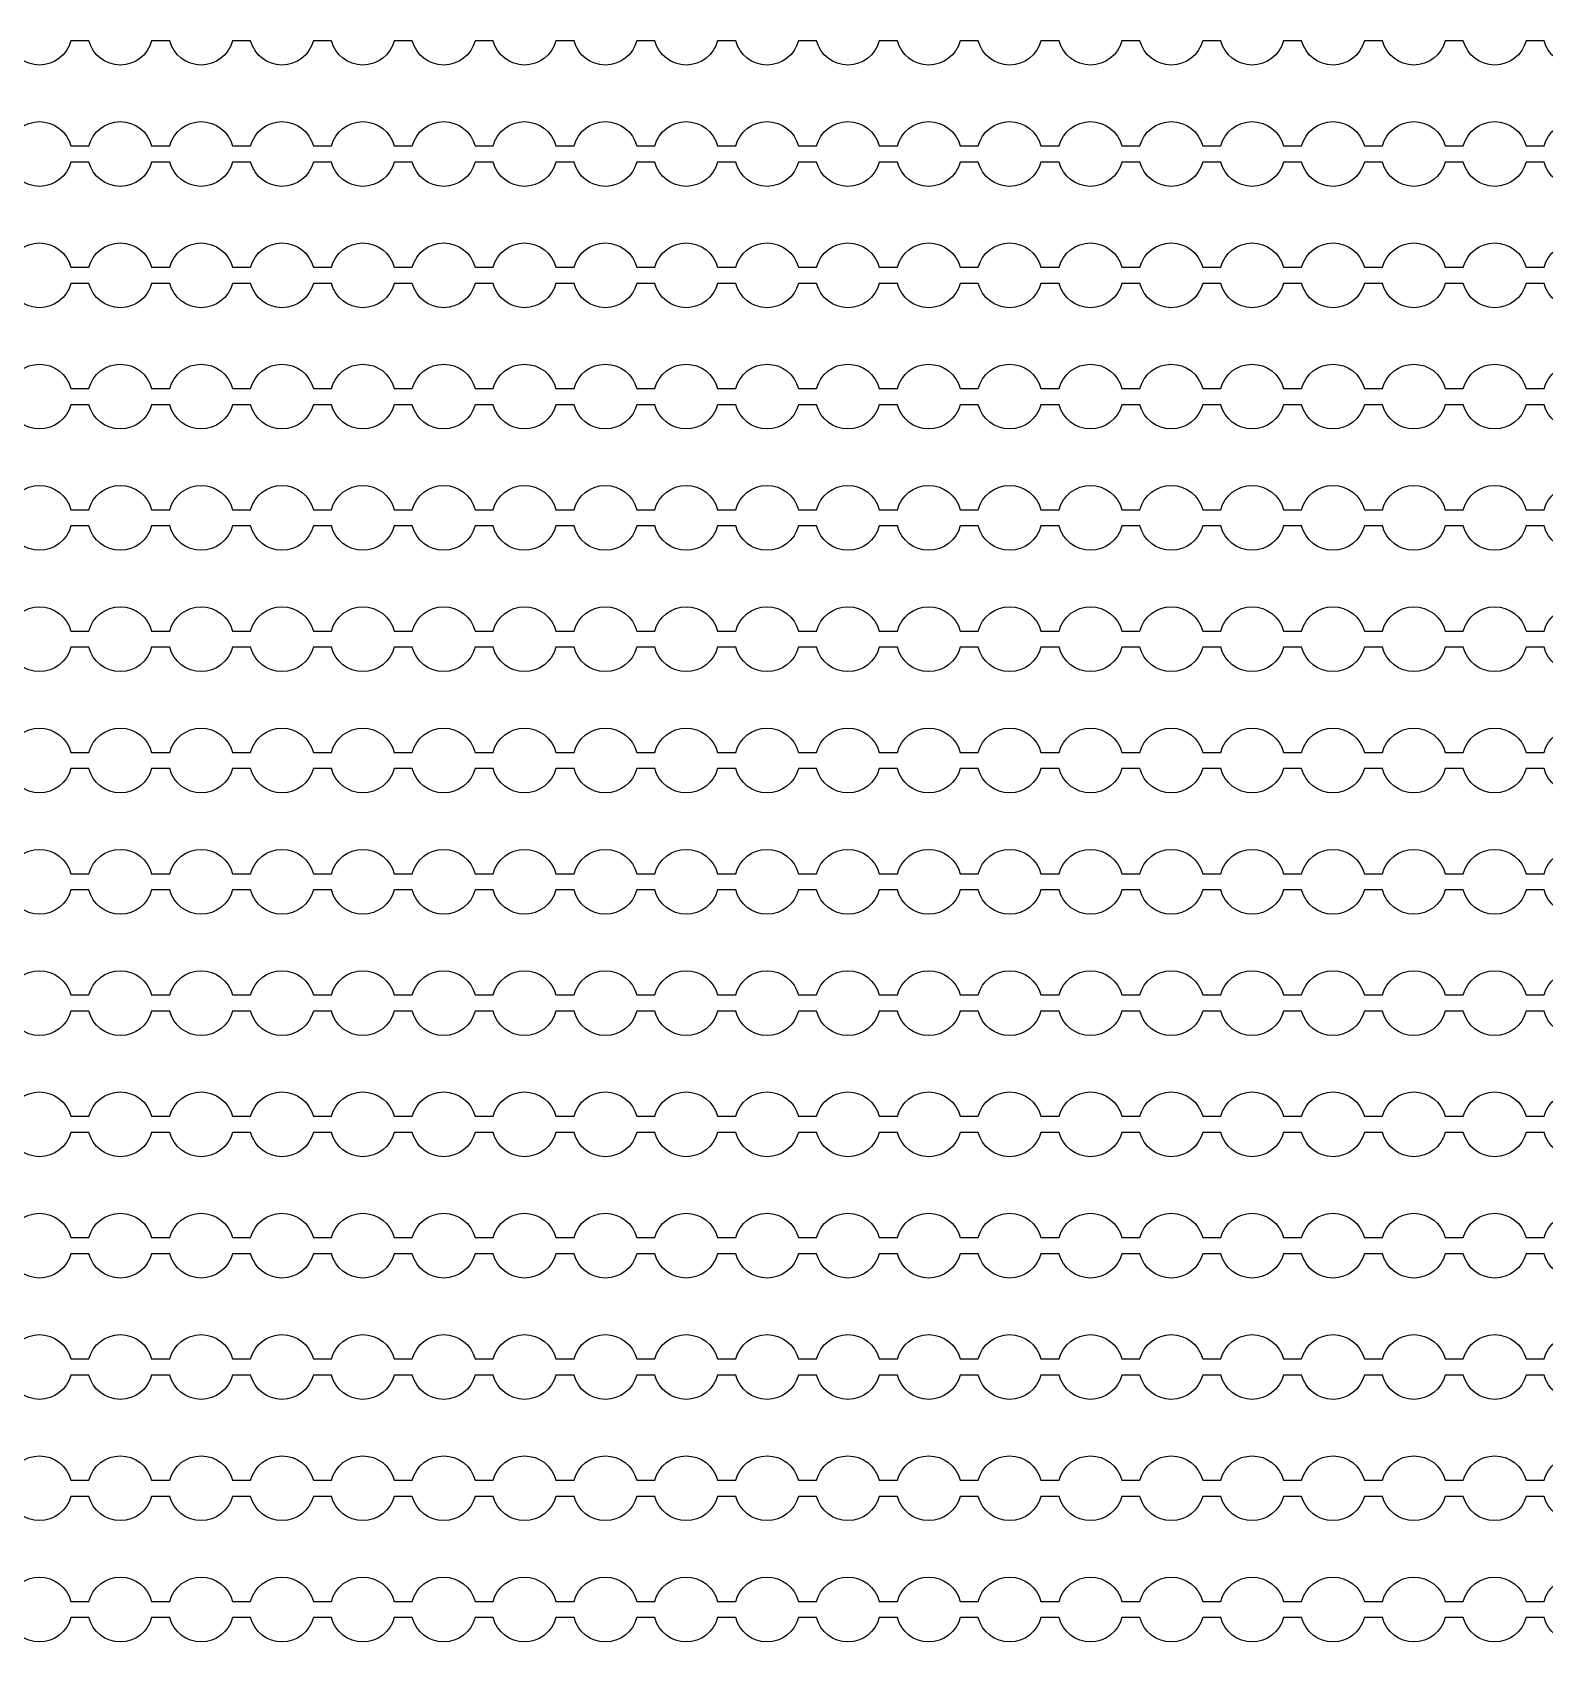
# Model space of a CAD drawing. Extents: x 4056 to 105656, y 4120 to 105720.
# Drawn here: x 64573 to 65508, y 48696 to 49709 of the extents above; entities that cross this region are included whole.
import ezdxf

# ---------------------------------------------------------------- set-up
doc = ezdxf.new("R2010")
doc.units = 13
doc.header["$MEASUREMENT"] = 0
doc.layers.add('Main Layer', color=7, linetype='Continuous', lineweight=0)

msp = doc.modelspace()

# ---------------------------------------------------------------- linework, layer by layer
for points in [[(65546.5, 49703.9, -0.774597), (65507.7, 49703.9), (65496.5, 49703.9, -0.774597), (65457.7, 49703.9), (65446.5, 49703.9, -0.774597), (65407.7, 49703.9), (65396.5, 49703.9, -0.774597), (65357.7, 49703.9), (65346.5, 49703.9, -0.774597), (65307.7, 49703.9), (65296.5, 49703.9, -0.774597), (65257.7, 49703.9), (65246.5, 49703.9, -0.774597), (65207.7, 49703.9), (65196.5, 49703.9, -0.774597), (65157.7, 49703.9), (65146.5, 49703.9, -0.774597), (65107.7, 49703.9), (65096.5, 49703.9, -0.774597), (65057.7, 49703.9), (65046.5, 49703.9, -0.774597), (65007.7, 49703.9), (64996.5, 49703.9, -0.774597), (64957.7, 49703.9), (64946.5, 49703.9, -0.774597), (64907.7, 49703.9), (64896.5, 49703.9, -0.774597), (64857.7, 49703.9), (64846.5, 49703.9, -0.774597), (64807.7, 49703.9), (64796.5, 49703.9, -0.774597), (64757.7, 49703.9), (64746.5, 49703.9, -0.774597), (64707.7, 49703.9), (64696.5, 49703.9, -0.774597), (64657.7, 49703.9), (64646.5, 49703.9, -0.774597), (64607.7, 49703.9), (64596.5, 49703.9, -0.774597), (64557.7, 49703.9)], [(64557.7, 49638.9, -0.774597), (64596.5, 49638.9), (64607.7, 49638.9, -0.774597), (64646.5, 49638.9), (64657.7, 49638.9, -0.774597), (64696.5, 49638.9), (64707.7, 49638.9, -0.774597), (64746.5, 49638.9), (64757.7, 49638.9, -0.774597), (64796.5, 49638.9), (64807.7, 49638.9, -0.774597), (64846.5, 49638.9), (64857.7, 49638.9, -0.774597), (64896.5, 49638.9), (64907.7, 49638.9, -0.774597), (64946.5, 49638.9), (64957.7, 49638.9, -0.774597), (64996.5, 49638.9), (65007.7, 49638.9, -0.774597), (65046.5, 49638.9), (65057.7, 49638.9, -0.774597), (65096.5, 49638.9), (65107.7, 49638.9, -0.774597), (65146.5, 49638.9), (65157.7, 49638.9, -0.774597), (65196.5, 49638.9), (65207.7, 49638.9, -0.774597), (65246.5, 49638.9), (65257.7, 49638.9, -0.774597), (65296.5, 49638.9), (65307.7, 49638.9, -0.774597), (65346.5, 49638.9), (65357.7, 49638.9, -0.774597), (65396.5, 49638.9), (65407.7, 49638.9, -0.774597), (65446.5, 49638.9), (65457.7, 49638.9, -0.774597), (65496.5, 49638.9), (65507.7, 49638.9, -0.774597), (65546.5, 49638.9)], [(65546.5, 49628.9, -0.774597), (65507.7, 49628.9), (65496.5, 49628.9, -0.774597), (65457.7, 49628.9), (65446.5, 49628.9, -0.774597), (65407.7, 49628.9), (65396.5, 49628.9, -0.774597), (65357.7, 49628.9), (65346.5, 49628.9, -0.774597), (65307.7, 49628.9), (65296.5, 49628.9, -0.774597), (65257.7, 49628.9), (65246.5, 49628.9, -0.774597), (65207.7, 49628.9), (65196.5, 49628.9, -0.774597), (65157.7, 49628.9), (65146.5, 49628.9, -0.774597), (65107.7, 49628.9), (65096.5, 49628.9, -0.774597), (65057.7, 49628.9), (65046.5, 49628.9, -0.774597), (65007.7, 49628.9), (64996.5, 49628.9, -0.774597), (64957.7, 49628.9), (64946.5, 49628.9, -0.774597), (64907.7, 49628.9), (64896.5, 49628.9, -0.774597), (64857.7, 49628.9), (64846.5, 49628.9, -0.774597), (64807.7, 49628.9), (64796.5, 49628.9, -0.774597), (64757.7, 49628.9), (64746.5, 49628.9, -0.774597), (64707.7, 49628.9), (64696.5, 49628.9, -0.774597), (64657.7, 49628.9), (64646.5, 49628.9, -0.774597), (64607.7, 49628.9), (64596.5, 49628.9, -0.774597), (64557.7, 49628.9)], [(64557.7, 49563.9, -0.774597), (64596.5, 49563.9), (64607.7, 49563.9, -0.774597), (64646.5, 49563.9), (64657.7, 49563.9, -0.774597), (64696.5, 49563.9), (64707.7, 49563.9, -0.774597), (64746.5, 49563.9), (64757.7, 49563.9, -0.774597), (64796.5, 49563.9), (64807.7, 49563.9, -0.774597), (64846.5, 49563.9), (64857.7, 49563.9, -0.774597), (64896.5, 49563.9), (64907.7, 49563.9, -0.774597), (64946.5, 49563.9), (64957.7, 49563.9, -0.774597), (64996.5, 49563.9), (65007.7, 49563.9, -0.774597), (65046.5, 49563.9), (65057.7, 49563.9, -0.774597), (65096.5, 49563.9), (65107.7, 49563.9, -0.774597), (65146.5, 49563.9), (65157.7, 49563.9, -0.774597), (65196.5, 49563.9), (65207.7, 49563.9, -0.774597), (65246.5, 49563.9), (65257.7, 49563.9, -0.774597), (65296.5, 49563.9), (65307.7, 49563.9, -0.774597), (65346.5, 49563.9), (65357.7, 49563.9, -0.774597), (65396.5, 49563.9), (65407.7, 49563.9, -0.774597), (65446.5, 49563.9), (65457.7, 49563.9, -0.774597), (65496.5, 49563.9), (65507.7, 49563.9, -0.774597), (65546.5, 49563.9)], [(65546.5, 49553.9, -0.774597), (65507.7, 49553.9), (65496.5, 49553.9, -0.774597), (65457.7, 49553.9), (65446.5, 49553.9, -0.774597), (65407.7, 49553.9), (65396.5, 49553.9, -0.774597), (65357.7, 49553.9), (65346.5, 49553.9, -0.774597), (65307.7, 49553.9), (65296.5, 49553.9, -0.774597), (65257.7, 49553.9), (65246.5, 49553.9, -0.774597), (65207.7, 49553.9), (65196.5, 49553.9, -0.774597), (65157.7, 49553.9), (65146.5, 49553.9, -0.774597), (65107.7, 49553.9), (65096.5, 49553.9, -0.774597), (65057.7, 49553.9), (65046.5, 49553.9, -0.774597), (65007.7, 49553.9), (64996.5, 49553.9, -0.774597), (64957.7, 49553.9), (64946.5, 49553.9, -0.774597), (64907.7, 49553.9), (64896.5, 49553.9, -0.774597), (64857.7, 49553.9), (64846.5, 49553.9, -0.774597), (64807.7, 49553.9), (64796.5, 49553.9, -0.774597), (64757.7, 49553.9), (64746.5, 49553.9, -0.774597), (64707.7, 49553.9), (64696.5, 49553.9, -0.774597), (64657.7, 49553.9), (64646.5, 49553.9, -0.774597), (64607.7, 49553.9), (64596.5, 49553.9, -0.774597), (64557.7, 49553.9)], [(64557.7, 49488.9, -0.774597), (64596.5, 49488.9), (64607.7, 49488.9, -0.774597), (64646.5, 49488.9), (64657.7, 49488.9, -0.774597), (64696.5, 49488.9), (64707.7, 49488.9, -0.774597), (64746.5, 49488.9), (64757.7, 49488.9, -0.774597), (64796.5, 49488.9), (64807.7, 49488.9, -0.774597), (64846.5, 49488.9), (64857.7, 49488.9, -0.774597), (64896.5, 49488.9), (64907.7, 49488.9, -0.774597), (64946.5, 49488.9), (64957.7, 49488.9, -0.774597), (64996.5, 49488.9), (65007.7, 49488.9, -0.774597), (65046.5, 49488.9), (65057.7, 49488.9, -0.774597), (65096.5, 49488.9), (65107.7, 49488.9, -0.774597), (65146.5, 49488.9), (65157.7, 49488.9, -0.774597), (65196.5, 49488.9), (65207.7, 49488.9, -0.774597), (65246.5, 49488.9), (65257.7, 49488.9, -0.774597), (65296.5, 49488.9), (65307.7, 49488.9, -0.774597), (65346.5, 49488.9), (65357.7, 49488.9, -0.774597), (65396.5, 49488.9), (65407.7, 49488.9, -0.774597), (65446.5, 49488.9), (65457.7, 49488.9, -0.774597), (65496.5, 49488.9), (65507.7, 49488.9, -0.774597), (65546.5, 49488.9)], [(65546.5, 49478.9, -0.774597), (65507.7, 49478.9), (65496.5, 49478.9, -0.774597), (65457.7, 49478.9), (65446.5, 49478.9, -0.774597), (65407.7, 49478.9), (65396.5, 49478.9, -0.774597), (65357.7, 49478.9), (65346.5, 49478.9, -0.774597), (65307.7, 49478.9), (65296.5, 49478.9, -0.774597), (65257.7, 49478.9), (65246.5, 49478.9, -0.774597), (65207.7, 49478.9), (65196.5, 49478.9, -0.774597), (65157.7, 49478.9), (65146.5, 49478.9, -0.774597), (65107.7, 49478.9), (65096.5, 49478.9, -0.774597), (65057.7, 49478.9), (65046.5, 49478.9, -0.774597), (65007.7, 49478.9), (64996.5, 49478.9, -0.774597), (64957.7, 49478.9), (64946.5, 49478.9, -0.774597), (64907.7, 49478.9), (64896.5, 49478.9, -0.774597), (64857.7, 49478.9), (64846.5, 49478.9, -0.774597), (64807.7, 49478.9), (64796.5, 49478.9, -0.774597), (64757.7, 49478.9), (64746.5, 49478.9, -0.774597), (64707.7, 49478.9), (64696.5, 49478.9, -0.774597), (64657.7, 49478.9), (64646.5, 49478.9, -0.774597), (64607.7, 49478.9), (64596.5, 49478.9, -0.774597), (64557.7, 49478.9)], [(64557.7, 49413.9, -0.774597), (64596.5, 49413.9), (64607.7, 49413.9, -0.774597), (64646.5, 49413.9), (64657.7, 49413.9, -0.774597), (64696.5, 49413.9), (64707.7, 49413.9, -0.774597), (64746.5, 49413.9), (64757.7, 49413.9, -0.774597), (64796.5, 49413.9), (64807.7, 49413.9, -0.774597), (64846.5, 49413.9), (64857.7, 49413.9, -0.774597), (64896.5, 49413.9), (64907.7, 49413.9, -0.774597), (64946.5, 49413.9), (64957.7, 49413.9, -0.774597), (64996.5, 49413.9), (65007.7, 49413.9, -0.774597), (65046.5, 49413.9), (65057.7, 49413.9, -0.774597), (65096.5, 49413.9), (65107.7, 49413.9, -0.774597), (65146.5, 49413.9), (65157.7, 49413.9, -0.774597), (65196.5, 49413.9), (65207.7, 49413.9, -0.774597), (65246.5, 49413.9), (65257.7, 49413.9, -0.774597), (65296.5, 49413.9), (65307.7, 49413.9, -0.774597), (65346.5, 49413.9), (65357.7, 49413.9, -0.774597), (65396.5, 49413.9), (65407.7, 49413.9, -0.774597), (65446.5, 49413.9), (65457.7, 49413.9, -0.774597), (65496.5, 49413.9), (65507.7, 49413.9, -0.774597), (65546.5, 49413.9)], [(65546.5, 49403.9, -0.774597), (65507.7, 49403.9), (65496.5, 49403.9, -0.774597), (65457.7, 49403.9), (65446.5, 49403.9, -0.774597), (65407.7, 49403.9), (65396.5, 49403.9, -0.774597), (65357.7, 49403.9), (65346.5, 49403.9, -0.774597), (65307.7, 49403.9), (65296.5, 49403.9, -0.774597), (65257.7, 49403.9), (65246.5, 49403.9, -0.774597), (65207.7, 49403.9), (65196.5, 49403.9, -0.774597), (65157.7, 49403.9), (65146.5, 49403.9, -0.774597), (65107.7, 49403.9), (65096.5, 49403.9, -0.774597), (65057.7, 49403.9), (65046.5, 49403.9, -0.774597), (65007.7, 49403.9), (64996.5, 49403.9, -0.774597), (64957.7, 49403.9), (64946.5, 49403.9, -0.774597), (64907.7, 49403.9), (64896.5, 49403.9, -0.774597), (64857.7, 49403.9), (64846.5, 49403.9, -0.774597), (64807.7, 49403.9), (64796.5, 49403.9, -0.774597), (64757.7, 49403.9), (64746.5, 49403.9, -0.774597), (64707.7, 49403.9), (64696.5, 49403.9, -0.774597), (64657.7, 49403.9), (64646.5, 49403.9, -0.774597), (64607.7, 49403.9), (64596.5, 49403.9, -0.774597), (64557.7, 49403.9)], [(64557.7, 49338.9, -0.774597), (64596.5, 49338.9), (64607.7, 49338.9, -0.774597), (64646.5, 49338.9), (64657.7, 49338.9, -0.774597), (64696.5, 49338.9), (64707.7, 49338.9, -0.774597), (64746.5, 49338.9), (64757.7, 49338.9, -0.774597), (64796.5, 49338.9), (64807.7, 49338.9, -0.774597), (64846.5, 49338.9), (64857.7, 49338.9, -0.774597), (64896.5, 49338.9), (64907.7, 49338.9, -0.774597), (64946.5, 49338.9), (64957.7, 49338.9, -0.774597), (64996.5, 49338.9), (65007.7, 49338.9, -0.774597), (65046.5, 49338.9), (65057.7, 49338.9, -0.774597), (65096.5, 49338.9), (65107.7, 49338.9, -0.774597), (65146.5, 49338.9), (65157.7, 49338.9, -0.774597), (65196.5, 49338.9), (65207.7, 49338.9, -0.774597), (65246.5, 49338.9), (65257.7, 49338.9, -0.774597), (65296.5, 49338.9), (65307.7, 49338.9, -0.774597), (65346.5, 49338.9), (65357.7, 49338.9, -0.774597), (65396.5, 49338.9), (65407.7, 49338.9, -0.774597), (65446.5, 49338.9), (65457.7, 49338.9, -0.774597), (65496.5, 49338.9), (65507.7, 49338.9, -0.774597), (65546.5, 49338.9)], [(65546.5, 49328.9, -0.774597), (65507.7, 49328.9), (65496.5, 49328.9, -0.774597), (65457.7, 49328.9), (65446.5, 49328.9, -0.774597), (65407.7, 49328.9), (65396.5, 49328.9, -0.774597), (65357.7, 49328.9), (65346.5, 49328.9, -0.774597), (65307.7, 49328.9), (65296.5, 49328.9, -0.774597), (65257.7, 49328.9), (65246.5, 49328.9, -0.774597), (65207.7, 49328.9), (65196.5, 49328.9, -0.774597), (65157.7, 49328.9), (65146.5, 49328.9, -0.774597), (65107.7, 49328.9), (65096.5, 49328.9, -0.774597), (65057.7, 49328.9), (65046.5, 49328.9, -0.774597), (65007.7, 49328.9), (64996.5, 49328.9, -0.774597), (64957.7, 49328.9), (64946.5, 49328.9, -0.774597), (64907.7, 49328.9), (64896.5, 49328.9, -0.774597), (64857.7, 49328.9), (64846.5, 49328.9, -0.774597), (64807.7, 49328.9), (64796.5, 49328.9, -0.774597), (64757.7, 49328.9), (64746.5, 49328.9, -0.774597), (64707.7, 49328.9), (64696.5, 49328.9, -0.774597), (64657.7, 49328.9), (64646.5, 49328.9, -0.774597), (64607.7, 49328.9), (64596.5, 49328.9, -0.774597), (64557.7, 49328.9)], [(64557.7, 49263.9, -0.774597), (64596.5, 49263.9), (64607.7, 49263.9, -0.774597), (64646.5, 49263.9), (64657.7, 49263.9, -0.774597), (64696.5, 49263.9), (64707.7, 49263.9, -0.774597), (64746.5, 49263.9), (64757.7, 49263.9, -0.774597), (64796.5, 49263.9), (64807.7, 49263.9, -0.774597), (64846.5, 49263.9), (64857.7, 49263.9, -0.774597), (64896.5, 49263.9), (64907.7, 49263.9, -0.774597), (64946.5, 49263.9), (64957.7, 49263.9, -0.774597), (64996.5, 49263.9), (65007.7, 49263.9, -0.774597), (65046.5, 49263.9), (65057.7, 49263.9, -0.774597), (65096.5, 49263.9), (65107.7, 49263.9, -0.774597), (65146.5, 49263.9), (65157.7, 49263.9, -0.774597), (65196.5, 49263.9), (65207.7, 49263.9, -0.774597), (65246.5, 49263.9), (65257.7, 49263.9, -0.774597), (65296.5, 49263.9), (65307.7, 49263.9, -0.774597), (65346.5, 49263.9), (65357.7, 49263.9, -0.774597), (65396.5, 49263.9), (65407.7, 49263.9, -0.774597), (65446.5, 49263.9), (65457.7, 49263.9, -0.774597), (65496.5, 49263.9), (65507.7, 49263.9, -0.774597), (65546.5, 49263.9)], [(65546.5, 49253.9, -0.774597), (65507.7, 49253.9), (65496.5, 49253.9, -0.774597), (65457.7, 49253.9), (65446.5, 49253.9, -0.774597), (65407.7, 49253.9), (65396.5, 49253.9, -0.774597), (65357.7, 49253.9), (65346.5, 49253.9, -0.774597), (65307.7, 49253.9), (65296.5, 49253.9, -0.774597), (65257.7, 49253.9), (65246.5, 49253.9, -0.774597), (65207.7, 49253.9), (65196.5, 49253.9, -0.774597), (65157.7, 49253.9), (65146.5, 49253.9, -0.774597), (65107.7, 49253.9), (65096.5, 49253.9, -0.774597), (65057.7, 49253.9), (65046.5, 49253.9, -0.774597), (65007.7, 49253.9), (64996.5, 49253.9, -0.774597), (64957.7, 49253.9), (64946.5, 49253.9, -0.774597), (64907.7, 49253.9), (64896.5, 49253.9, -0.774597), (64857.7, 49253.9), (64846.5, 49253.9, -0.774597), (64807.7, 49253.9), (64796.5, 49253.9, -0.774597), (64757.7, 49253.9), (64746.5, 49253.9, -0.774597), (64707.7, 49253.9), (64696.5, 49253.9, -0.774597), (64657.7, 49253.9), (64646.5, 49253.9, -0.774597), (64607.7, 49253.9), (64596.5, 49253.9, -0.774597), (64557.7, 49253.9)], [(64557.7, 49188.9, -0.774597), (64596.5, 49188.9), (64607.7, 49188.9, -0.774597), (64646.5, 49188.9), (64657.7, 49188.9, -0.774597), (64696.5, 49188.9), (64707.7, 49188.9, -0.774597), (64746.5, 49188.9), (64757.7, 49188.9, -0.774597), (64796.5, 49188.9), (64807.7, 49188.9, -0.774597), (64846.5, 49188.9), (64857.7, 49188.9, -0.774597), (64896.5, 49188.9), (64907.7, 49188.9, -0.774597), (64946.5, 49188.9), (64957.7, 49188.9, -0.774597), (64996.5, 49188.9), (65007.7, 49188.9, -0.774597), (65046.5, 49188.9), (65057.7, 49188.9, -0.774597), (65096.5, 49188.9), (65107.7, 49188.9, -0.774597), (65146.5, 49188.9), (65157.7, 49188.9, -0.774597), (65196.5, 49188.9), (65207.7, 49188.9, -0.774597), (65246.5, 49188.9), (65257.7, 49188.9, -0.774597), (65296.5, 49188.9), (65307.7, 49188.9, -0.774597), (65346.5, 49188.9), (65357.7, 49188.9, -0.774597), (65396.5, 49188.9), (65407.7, 49188.9, -0.774597), (65446.5, 49188.9), (65457.7, 49188.9, -0.774597), (65496.5, 49188.9), (65507.7, 49188.9, -0.774597), (65546.5, 49188.9)], [(65546.5, 49178.9, -0.774597), (65507.7, 49178.9), (65496.5, 49178.9, -0.774597), (65457.7, 49178.9), (65446.5, 49178.9, -0.774597), (65407.7, 49178.9), (65396.5, 49178.9, -0.774597), (65357.7, 49178.9), (65346.5, 49178.9, -0.774597), (65307.7, 49178.9), (65296.5, 49178.9, -0.774597), (65257.7, 49178.9), (65246.5, 49178.9, -0.774597), (65207.7, 49178.9), (65196.5, 49178.9, -0.774597), (65157.7, 49178.9), (65146.5, 49178.9, -0.774597), (65107.7, 49178.9), (65096.5, 49178.9, -0.774597), (65057.7, 49178.9), (65046.5, 49178.9, -0.774597), (65007.7, 49178.9), (64996.5, 49178.9, -0.774597), (64957.7, 49178.9), (64946.5, 49178.9, -0.774597), (64907.7, 49178.9), (64896.5, 49178.9, -0.774597), (64857.7, 49178.9), (64846.5, 49178.9, -0.774597), (64807.7, 49178.9), (64796.5, 49178.9, -0.774597), (64757.7, 49178.9), (64746.5, 49178.9, -0.774597), (64707.7, 49178.9), (64696.5, 49178.9, -0.774597), (64657.7, 49178.9), (64646.5, 49178.9, -0.774597), (64607.7, 49178.9), (64596.5, 49178.9, -0.774597), (64557.7, 49178.9)], [(64557.7, 49113.9, -0.774597), (64596.5, 49113.9), (64607.7, 49113.9, -0.774597), (64646.5, 49113.9), (64657.7, 49113.9, -0.774597), (64696.5, 49113.9), (64707.7, 49113.9, -0.774597), (64746.5, 49113.9), (64757.7, 49113.9, -0.774597), (64796.5, 49113.9), (64807.7, 49113.9, -0.774597), (64846.5, 49113.9), (64857.7, 49113.9, -0.774597), (64896.5, 49113.9), (64907.7, 49113.9, -0.774597), (64946.5, 49113.9), (64957.7, 49113.9, -0.774597), (64996.5, 49113.9), (65007.7, 49113.9, -0.774597), (65046.5, 49113.9), (65057.7, 49113.9, -0.774597), (65096.5, 49113.9), (65107.7, 49113.9, -0.774597), (65146.5, 49113.9), (65157.7, 49113.9, -0.774597), (65196.5, 49113.9), (65207.7, 49113.9, -0.774597), (65246.5, 49113.9), (65257.7, 49113.9, -0.774597), (65296.5, 49113.9), (65307.7, 49113.9, -0.774597), (65346.5, 49113.9), (65357.7, 49113.9, -0.774597), (65396.5, 49113.9), (65407.7, 49113.9, -0.774597), (65446.5, 49113.9), (65457.7, 49113.9, -0.774597), (65496.5, 49113.9), (65507.7, 49113.9, -0.774597), (65546.5, 49113.9)], [(65546.5, 49103.9, -0.774597), (65507.7, 49103.9), (65496.5, 49103.9, -0.774597), (65457.7, 49103.9), (65446.5, 49103.9, -0.774597), (65407.7, 49103.9), (65396.5, 49103.9, -0.774597), (65357.7, 49103.9), (65346.5, 49103.9, -0.774597), (65307.7, 49103.9), (65296.5, 49103.9, -0.774597), (65257.7, 49103.9), (65246.5, 49103.9, -0.774597), (65207.7, 49103.9), (65196.5, 49103.9, -0.774597), (65157.7, 49103.9), (65146.5, 49103.9, -0.774597), (65107.7, 49103.9), (65096.5, 49103.9, -0.774597), (65057.7, 49103.9), (65046.5, 49103.9, -0.774597), (65007.7, 49103.9), (64996.5, 49103.9, -0.774597), (64957.7, 49103.9), (64946.5, 49103.9, -0.774597), (64907.7, 49103.9), (64896.5, 49103.9, -0.774597), (64857.7, 49103.9), (64846.5, 49103.9, -0.774597), (64807.7, 49103.9), (64796.5, 49103.9, -0.774597), (64757.7, 49103.9), (64746.5, 49103.9, -0.774597), (64707.7, 49103.9), (64696.5, 49103.9, -0.774597), (64657.7, 49103.9), (64646.5, 49103.9, -0.774597), (64607.7, 49103.9), (64596.5, 49103.9, -0.774597), (64557.7, 49103.9)], [(64557.7, 49038.9, -0.774597), (64596.5, 49038.9), (64607.7, 49038.9, -0.774597), (64646.5, 49038.9), (64657.7, 49038.9, -0.774597), (64696.5, 49038.9), (64707.7, 49038.9, -0.774597), (64746.5, 49038.9), (64757.7, 49038.9, -0.774597), (64796.5, 49038.9), (64807.7, 49038.9, -0.774597), (64846.5, 49038.9), (64857.7, 49038.9, -0.774597), (64896.5, 49038.9), (64907.7, 49038.9, -0.774597), (64946.5, 49038.9), (64957.7, 49038.9, -0.774597), (64996.5, 49038.9), (65007.7, 49038.9, -0.774597), (65046.5, 49038.9), (65057.7, 49038.9, -0.774597), (65096.5, 49038.9), (65107.7, 49038.9, -0.774597), (65146.5, 49038.9), (65157.7, 49038.9, -0.774597), (65196.5, 49038.9), (65207.7, 49038.9, -0.774597), (65246.5, 49038.9), (65257.7, 49038.9, -0.774597), (65296.5, 49038.9), (65307.7, 49038.9, -0.774597), (65346.5, 49038.9), (65357.7, 49038.9, -0.774597), (65396.5, 49038.9), (65407.7, 49038.9, -0.774597), (65446.5, 49038.9), (65457.7, 49038.9, -0.774597), (65496.5, 49038.9), (65507.7, 49038.9, -0.774597), (65546.5, 49038.9)], [(65546.5, 49028.9, -0.774597), (65507.7, 49028.9), (65496.5, 49028.9, -0.774597), (65457.7, 49028.9), (65446.5, 49028.9, -0.774597), (65407.7, 49028.9), (65396.5, 49028.9, -0.774597), (65357.7, 49028.9), (65346.5, 49028.9, -0.774597), (65307.7, 49028.9), (65296.5, 49028.9, -0.774597), (65257.7, 49028.9), (65246.5, 49028.9, -0.774597), (65207.7, 49028.9), (65196.5, 49028.9, -0.774597), (65157.7, 49028.9), (65146.5, 49028.9, -0.774597), (65107.7, 49028.9), (65096.5, 49028.9, -0.774597), (65057.7, 49028.9), (65046.5, 49028.9, -0.774597), (65007.7, 49028.9), (64996.5, 49028.9, -0.774597), (64957.7, 49028.9), (64946.5, 49028.9, -0.774597), (64907.7, 49028.9), (64896.5, 49028.9, -0.774597), (64857.7, 49028.9), (64846.5, 49028.9, -0.774597), (64807.7, 49028.9), (64796.5, 49028.9, -0.774597), (64757.7, 49028.9), (64746.5, 49028.9, -0.774597), (64707.7, 49028.9), (64696.5, 49028.9, -0.774597), (64657.7, 49028.9), (64646.5, 49028.9, -0.774597), (64607.7, 49028.9), (64596.5, 49028.9, -0.774597), (64557.7, 49028.9)], [(64557.7, 48963.9, -0.774597), (64596.5, 48963.9), (64607.7, 48963.9, -0.774597), (64646.5, 48963.9), (64657.7, 48963.9, -0.774597), (64696.5, 48963.9), (64707.7, 48963.9, -0.774597), (64746.5, 48963.9), (64757.7, 48963.9, -0.774597), (64796.5, 48963.9), (64807.7, 48963.9, -0.774597), (64846.5, 48963.9), (64857.7, 48963.9, -0.774597), (64896.5, 48963.9), (64907.7, 48963.9, -0.774597), (64946.5, 48963.9), (64957.7, 48963.9, -0.774597), (64996.5, 48963.9), (65007.7, 48963.9, -0.774597), (65046.5, 48963.9), (65057.7, 48963.9, -0.774597), (65096.5, 48963.9), (65107.7, 48963.9, -0.774597), (65146.5, 48963.9), (65157.7, 48963.9, -0.774597), (65196.5, 48963.9), (65207.7, 48963.9, -0.774597), (65246.5, 48963.9), (65257.7, 48963.9, -0.774597), (65296.5, 48963.9), (65307.7, 48963.9, -0.774597), (65346.5, 48963.9), (65357.7, 48963.9, -0.774597), (65396.5, 48963.9), (65407.7, 48963.9, -0.774597), (65446.5, 48963.9), (65457.7, 48963.9, -0.774597), (65496.5, 48963.9), (65507.7, 48963.9, -0.774597), (65546.5, 48963.9)], [(65546.5, 48953.9, -0.774597), (65507.7, 48953.9), (65496.5, 48953.9, -0.774597), (65457.7, 48953.9), (65446.5, 48953.9, -0.774597), (65407.7, 48953.9), (65396.5, 48953.9, -0.774597), (65357.7, 48953.9), (65346.5, 48953.9, -0.774597), (65307.7, 48953.9), (65296.5, 48953.9, -0.774597), (65257.7, 48953.9), (65246.5, 48953.9, -0.774597), (65207.7, 48953.9), (65196.5, 48953.9, -0.774597), (65157.7, 48953.9), (65146.5, 48953.9, -0.774597), (65107.7, 48953.9), (65096.5, 48953.9, -0.774597), (65057.7, 48953.9), (65046.5, 48953.9, -0.774597), (65007.7, 48953.9), (64996.5, 48953.9, -0.774597), (64957.7, 48953.9), (64946.5, 48953.9, -0.774597), (64907.7, 48953.9), (64896.5, 48953.9, -0.774597), (64857.7, 48953.9), (64846.5, 48953.9, -0.774597), (64807.7, 48953.9), (64796.5, 48953.9, -0.774597), (64757.7, 48953.9), (64746.5, 48953.9, -0.774597), (64707.7, 48953.9), (64696.5, 48953.9, -0.774597), (64657.7, 48953.9), (64646.5, 48953.9, -0.774597), (64607.7, 48953.9), (64596.5, 48953.9, -0.774597), (64557.7, 48953.9)], [(64557.7, 48888.9, -0.774597), (64596.5, 48888.9), (64607.7, 48888.9, -0.774597), (64646.5, 48888.9), (64657.7, 48888.9, -0.774597), (64696.5, 48888.9), (64707.7, 48888.9, -0.774597), (64746.5, 48888.9), (64757.7, 48888.9, -0.774597), (64796.5, 48888.9), (64807.7, 48888.9, -0.774597), (64846.5, 48888.9), (64857.7, 48888.9, -0.774597), (64896.5, 48888.9), (64907.7, 48888.9, -0.774597), (64946.5, 48888.9), (64957.7, 48888.9, -0.774597), (64996.5, 48888.9), (65007.7, 48888.9, -0.774597), (65046.5, 48888.9), (65057.7, 48888.9, -0.774597), (65096.5, 48888.9), (65107.7, 48888.9, -0.774597), (65146.5, 48888.9), (65157.7, 48888.9, -0.774597), (65196.5, 48888.9), (65207.7, 48888.9, -0.774597), (65246.5, 48888.9), (65257.7, 48888.9, -0.774597), (65296.5, 48888.9), (65307.7, 48888.9, -0.774597), (65346.5, 48888.9), (65357.7, 48888.9, -0.774597), (65396.5, 48888.9), (65407.7, 48888.9, -0.774597), (65446.5, 48888.9), (65457.7, 48888.9, -0.774597), (65496.5, 48888.9), (65507.7, 48888.9, -0.774597), (65546.5, 48888.9)], [(65546.5, 48878.9, -0.774597), (65507.7, 48878.9), (65496.5, 48878.9, -0.774597), (65457.7, 48878.9), (65446.5, 48878.9, -0.774597), (65407.7, 48878.9), (65396.5, 48878.9, -0.774597), (65357.7, 48878.9), (65346.5, 48878.9, -0.774597), (65307.7, 48878.9), (65296.5, 48878.9, -0.774597), (65257.7, 48878.9), (65246.5, 48878.9, -0.774597), (65207.7, 48878.9), (65196.5, 48878.9, -0.774597), (65157.7, 48878.9), (65146.5, 48878.9, -0.774597), (65107.7, 48878.9), (65096.5, 48878.9, -0.774597), (65057.7, 48878.9), (65046.5, 48878.9, -0.774597), (65007.7, 48878.9), (64996.5, 48878.9, -0.774597), (64957.7, 48878.9), (64946.5, 48878.9, -0.774597), (64907.7, 48878.9), (64896.5, 48878.9, -0.774597), (64857.7, 48878.9), (64846.5, 48878.9, -0.774597), (64807.7, 48878.9), (64796.5, 48878.9, -0.774597), (64757.7, 48878.9), (64746.5, 48878.9, -0.774597), (64707.7, 48878.9), (64696.5, 48878.9, -0.774597), (64657.7, 48878.9), (64646.5, 48878.9, -0.774597), (64607.7, 48878.9), (64596.5, 48878.9, -0.774597), (64557.7, 48878.9)], [(64557.7, 48813.9, -0.774597), (64596.5, 48813.9), (64607.7, 48813.9, -0.774597), (64646.5, 48813.9), (64657.7, 48813.9, -0.774597), (64696.5, 48813.9), (64707.7, 48813.9, -0.774597), (64746.5, 48813.9), (64757.7, 48813.9, -0.774597), (64796.5, 48813.9), (64807.7, 48813.9, -0.774597), (64846.5, 48813.9), (64857.7, 48813.9, -0.774597), (64896.5, 48813.9), (64907.7, 48813.9, -0.774597), (64946.5, 48813.9), (64957.7, 48813.9, -0.774597), (64996.5, 48813.9), (65007.7, 48813.9, -0.774597), (65046.5, 48813.9), (65057.7, 48813.9, -0.774597), (65096.5, 48813.9), (65107.7, 48813.9, -0.774597), (65146.5, 48813.9), (65157.7, 48813.9, -0.774597), (65196.5, 48813.9), (65207.7, 48813.9, -0.774597), (65246.5, 48813.9), (65257.7, 48813.9, -0.774597), (65296.5, 48813.9), (65307.7, 48813.9, -0.774597), (65346.5, 48813.9), (65357.7, 48813.9, -0.774597), (65396.5, 48813.9), (65407.7, 48813.9, -0.774597), (65446.5, 48813.9), (65457.7, 48813.9, -0.774597), (65496.5, 48813.9), (65507.7, 48813.9, -0.774597), (65546.5, 48813.9)], [(65546.5, 48803.9, -0.774597), (65507.7, 48803.9), (65496.5, 48803.9, -0.774597), (65457.7, 48803.9), (65446.5, 48803.9, -0.774597), (65407.7, 48803.9), (65396.5, 48803.9, -0.774597), (65357.7, 48803.9), (65346.5, 48803.9, -0.774597), (65307.7, 48803.9), (65296.5, 48803.9, -0.774597), (65257.7, 48803.9), (65246.5, 48803.9, -0.774597), (65207.7, 48803.9), (65196.5, 48803.9, -0.774597), (65157.7, 48803.9), (65146.5, 48803.9, -0.774597), (65107.7, 48803.9), (65096.5, 48803.9, -0.774597), (65057.7, 48803.9), (65046.5, 48803.9, -0.774597), (65007.7, 48803.9), (64996.5, 48803.9, -0.774597), (64957.7, 48803.9), (64946.5, 48803.9, -0.774597), (64907.7, 48803.9), (64896.5, 48803.9, -0.774597), (64857.7, 48803.9), (64846.5, 48803.9, -0.774597), (64807.7, 48803.9), (64796.5, 48803.9, -0.774597), (64757.7, 48803.9), (64746.5, 48803.9, -0.774597), (64707.7, 48803.9), (64696.5, 48803.9, -0.774597), (64657.7, 48803.9), (64646.5, 48803.9, -0.774597), (64607.7, 48803.9), (64596.5, 48803.9, -0.774597), (64557.7, 48803.9)], [(64557.7, 48738.9, -0.774597), (64596.5, 48738.9), (64607.7, 48738.9, -0.774597), (64646.5, 48738.9), (64657.7, 48738.9, -0.774597), (64696.5, 48738.9), (64707.7, 48738.9, -0.774597), (64746.5, 48738.9), (64757.7, 48738.9, -0.774597), (64796.5, 48738.9), (64807.7, 48738.9, -0.774597), (64846.5, 48738.9), (64857.7, 48738.9, -0.774597), (64896.5, 48738.9), (64907.7, 48738.9, -0.774597), (64946.5, 48738.9), (64957.7, 48738.9, -0.774597), (64996.5, 48738.9), (65007.7, 48738.9, -0.774597), (65046.5, 48738.9), (65057.7, 48738.9, -0.774597), (65096.5, 48738.9), (65107.7, 48738.9, -0.774597), (65146.5, 48738.9), (65157.7, 48738.9, -0.774597), (65196.5, 48738.9), (65207.7, 48738.9, -0.774597), (65246.5, 48738.9), (65257.7, 48738.9, -0.774597), (65296.5, 48738.9), (65307.7, 48738.9, -0.774597), (65346.5, 48738.9), (65357.7, 48738.9, -0.774597), (65396.5, 48738.9), (65407.7, 48738.9, -0.774597), (65446.5, 48738.9), (65457.7, 48738.9, -0.774597), (65496.5, 48738.9), (65507.7, 48738.9, -0.774597), (65546.5, 48738.9)], [(65546.5, 48728.9, -0.774597), (65507.7, 48728.9), (65496.5, 48728.9, -0.774597), (65457.7, 48728.9), (65446.5, 48728.9, -0.774597), (65407.7, 48728.9), (65396.5, 48728.9, -0.774597), (65357.7, 48728.9), (65346.5, 48728.9, -0.774597), (65307.7, 48728.9), (65296.5, 48728.9, -0.774597), (65257.7, 48728.9), (65246.5, 48728.9, -0.774597), (65207.7, 48728.9), (65196.5, 48728.9, -0.774597), (65157.7, 48728.9), (65146.5, 48728.9, -0.774597), (65107.7, 48728.9), (65096.5, 48728.9, -0.774597), (65057.7, 48728.9), (65046.5, 48728.9, -0.774597), (65007.7, 48728.9), (64996.5, 48728.9, -0.774597), (64957.7, 48728.9), (64946.5, 48728.9, -0.774597), (64907.7, 48728.9), (64896.5, 48728.9, -0.774597), (64857.7, 48728.9), (64846.5, 48728.9, -0.774597), (64807.7, 48728.9), (64796.5, 48728.9, -0.774597), (64757.7, 48728.9), (64746.5, 48728.9, -0.774597), (64707.7, 48728.9), (64696.5, 48728.9, -0.774597), (64657.7, 48728.9), (64646.5, 48728.9, -0.774597), (64607.7, 48728.9), (64596.5, 48728.9, -0.774597), (64557.7, 48728.9)]]:
    msp.add_lwpolyline(points, format="xyb")
at = {"layer": 'Main Layer'}
msp.add_circle((54856, 54920.5), 50800, dxfattribs=at)

doc.saveas('drawing.dxf')
